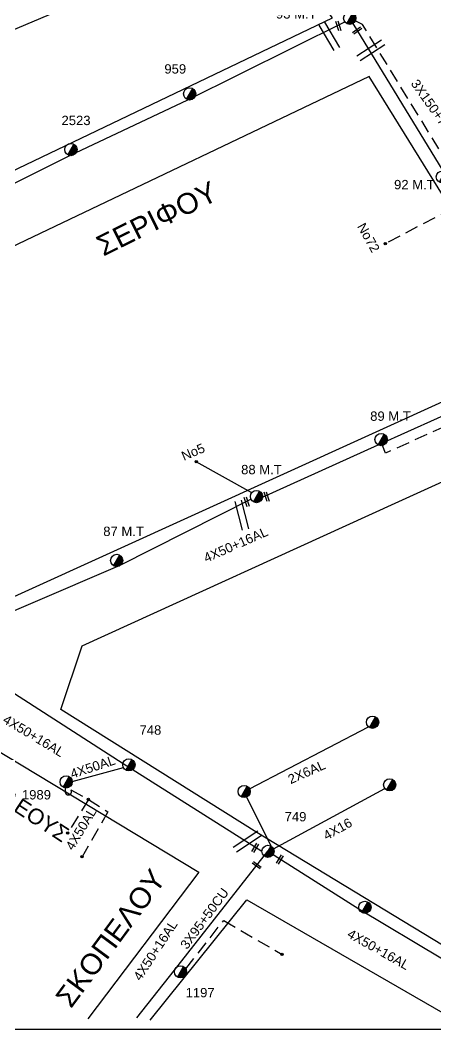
# Model space of a CAD drawing. Header units: millimetres. Extents: x 839 to 3144, y 747 to 1790.
# Drawn here: x 977.7 to 1057.7, y 763.7 to 958.1 of the extents above; entities that cross this region are included whole.
import ezdxf
from ezdxf.enums import TextEntityAlignment as Align

# ---------------------------------------------------------------- set-up
doc = ezdxf.new("R2010")
doc.units = ezdxf.units.MM
doc.linetypes.add('DASHED', pattern=[19.05, 12.7, -6.35])
for name, color, linetype in [('Γέφυρες Εναερίου Δικτύου', 7, 'DASHED'), ('Γυμνά εναέρια ΧΤ (3Φ)   4x50AL', 7, 'Continuous'), ('Γυμνά εναέρια ΧΤ και ΦΟΠ (3Φ)   4x50+16AL', 7, 'Continuous'), ('Εναέρια παροχή ΧΤ 4x16', 7, 'SYN_LINE'), ('Επιγραφές - Σχήματα', 7, 'Continuous'), ('Καλώδια ΧΤ   2x6AL', 7, 'DASHED'), ('Καλώδια ΧΤ   3x150+70AL', 7, 'DASHED'), ('Καλώδια ΧΤ   3x95+50CU', 7, 'DASHED'), ('Καλώδια ΧΤ   4x50AL', 7, 'DASHED'), ('Μηχανική τομή', 7, 'Continuous'), ('Στύλος ΦΜ', 7, 'Continuous'), ('Στύλος ΦΜ @ 1', 7, 'Continuous'), ('Συνδέσεις', 7, 'Continuous'), ('Τομή', 7, 'Continuous'), ('Υπόβαθρο ΔΕΗ', 7, 'Continuous'), ('Υπόγεια Καλώδια Δικτύου ΧΤ   .10', 7, 'DASHED')]:
    doc.layers.add(name, color=color, linetype=linetype)
doc.styles.get("Standard").update_dxf_attribs({"font": 'ARIAL.TTF'})
doc.linetypes.add('SYN_LINE', pattern='A,0.5,-0.0001,["/\\/\\/\\/",Standard,S=0.1,R=0,X=0,Y=-0.05],-0.25', length=0.7501)

# ---------------------------------------------------------------- blocks, each defined once
blk = doc.blocks.new('ΥΠΑΡΧΩΝ ΤΣΙΜΕΝΤΕΝΙΟΣ ΣΤΥΛΟΣ')
at = {"layer": 'Στύλος ΦΜ'}
blk.add_hatch(color=7, dxfattribs=at).paths.add_polyline_path([(-1.29, -2.28, 0.574793), (2.62, 0, 0.268822), (1.3, 2.27)])
at = {"layer": 'Στύλος ΦΜ', "color": 7}
blk.add_line((-1.29, -2.28), (1.3, 2.27), dxfattribs=at)
blk.add_circle((0, 0), 2.62, dxfattribs=at)
at = {"layer": 'Στύλος ΦΜ', "flags": 4}
for tag, p in [('ΑΡΙΘΜΟΣ', (-4.68, 8.05)), ('ΤΥΠΟΣ', (-4.91, 3.03))]:
    blk.add_attdef(tag, p, '', height=4, dxfattribs=at)
blk = doc.blocks.new('ΤΟΜΗ')
at = {"layer": 'Τομή', "ltscale": 40}
for p, q in [((-5.68, 0), (5.68, 0)), ((5.68, -2.33), (-5.68, -2.33))]:
    blk.add_line(p, q, dxfattribs=at)
blk = doc.blocks.new('ΜΗΧΑΝΙΚΗ ΤΟΜΗ')
at = {"layer": 'Μηχανική τομή', "ltscale": 40}
for p, q in [((-1.89, 0.78), (1.89, 0.78)), ((1.89, 0), (-1.89, 0))]:
    blk.add_line(p, q, dxfattribs=at)
blk = doc.blocks.new('A$C3F94617C')
at = {"layer": 'Μηχανική τομή', "xscale": 0.5, "yscale": 0.5, "zscale": 0.5}
blk.add_blockref('ΜΗΧΑΝΙΚΗ ΤΟΜΗ', (0.95, 0), dxfattribs=at)
blk = doc.blocks.new('_ΣΥΝΔΕΣΗ')
at = {"layer": 'Συνδέσεις', "linetype": 'SYN_LINE', "ltscale": 40}
blk.add_hatch(color=256, dxfattribs=at).paths.add_polyline_path([(0.5, -0.01, 1), (-0.5, -0.01, 1)])
at = {"layer": 'Συνδέσεις'}
blk.add_circle((0, -0.01), 0.5, dxfattribs=at)

msp = doc.modelspace()

# ---------------------------------------------------------------- linework, layer by layer
at = {"layer": 'Γέφυρες Εναερίου Δικτύου', "color": 173, "ltscale": 0.2}
msp.add_lwpolyline([(1064.32, 923.52), (1048.02, 915.04)], dxfattribs=at)
at = {"layer": 'Γέφυρες Εναερίου Δικτύου', "color": 151, "linetype": 'SYN_LINE', "ltscale": 15}
msp.add_lwpolyline([(1022.31, 867.05), (1011.64, 873.01)], dxfattribs=at)
at = {"layer": 'Γυμνά εναέρια ΧΤ (3Φ)   4x50AL', "color": 1, "ltscale": 0.2}
msp.add_lwpolyline([(987.77, 811.46), (997.61, 814.16)], dxfattribs=at)
at = {"layer": 'Γυμνά εναέρια ΧΤ και ΦΟΠ (3Φ)   4x50+16AL', "color": 2, "ltscale": 0.2}
msp.add_lwpolyline([(886.99, 883.94), (914.71, 896.83), (939.33, 908.55), (964.2, 920.52), (987.29, 931.98), (1009.99, 942.75), (1040.21, 957.76)], dxfattribs=at)
at = {"layer": 'Γυμνά εναέρια ΧΤ και ΦΟΠ (3Φ)   4x50+16AL', "color": 133, "ltscale": 0.2}
msp.add_lwpolyline([(1041.79, 957.44), (1059.08, 929.04), (1070.59, 910.4), (1081.19, 893.47)], dxfattribs=at)
at = {"layer": 'Γυμνά εναέρια ΧΤ και ΦΟΠ (3Φ)   4x50+16AL', "color": 151, "ltscale": 0.2}
msp.add_lwpolyline([(1024.41, 866.19), (1046.63, 876.27), (1080.91, 891.69)], dxfattribs=at)
at = {"layer": 'Γυμνά εναέρια ΧΤ και ΦΟΠ (3Φ)   4x50+16AL', "color": 6, "ltscale": 0.2}
msp.add_lwpolyline([(1022.19, 865.8), (996.94, 853.04), (996.94, 853.04), (962.47, 838.27)], dxfattribs=at)
at = {"layer": 'Γυμνά εναέρια ΧΤ και ΦΟΠ (3Φ)   4x50+16AL', "color": 1, "ltscale": 0.2}
msp.add_lwpolyline([(962.12, 837.7), (997.53, 814.96), (1024.26, 798.05)], dxfattribs=at)
at = {"layer": 'Γυμνά εναέρια ΧΤ και ΦΟΠ (3Φ)   4x50+16AL', "color": 173, "ltscale": 0.2}
msp.add_lwpolyline([(1000.21, 765.93), (1007.47, 775.14), (1025.44, 798.02), (1042.95, 786.98), (1059.03, 777.33), (1076.81, 766.42), (1081.86, 763.65)], dxfattribs=at)
at = {"layer": 'Εναέρια παροχή ΧΤ 4x16', "color": 173, "linetype": 'Continuous', "ltscale": 0.2}
msp.add_lwpolyline([(1026.51, 798.52), (1047.93, 810.09)], dxfattribs=at)
at = {"layer": 'Επιγραφές - Σχήματα'}
msp.add_lwpolyline([(875.79, 1777.39), (2904.25, 1777.39), (2904.25, 763.69), (875.79, 763.69)], close=True, dxfattribs=at)
at = {"layer": 'Καλώδια ΧΤ   2x6AL', "color": 1, "linetype": 'SYN_LINE', "ltscale": 20}
msp.add_lwpolyline([(1021.91, 810.08), (1044.8, 821.99)], dxfattribs=at)
at = {"layer": 'Καλώδια ΧΤ   2x6AL', "color": 1, "linetype": 'SYN_LINE', "ltscale": 10}
msp.add_lwpolyline([(1026.02, 799.04), (1021.39, 808.48)], dxfattribs=at)
at = {"layer": 'Καλώδια ΧΤ   3x150+70AL', "color": 173, "ltscale": 0.2}
msp.add_lwpolyline([(1108.93, 895.68, 0.663644), (1095.66, 890.53), (1087.28, 886.45), (1074.29, 907.63), (1064.32, 923.52), (1043.62, 957.26), (1042.25, 957.96)], format="xyb", dxfattribs=at)
at = {"layer": 'Καλώδια ΧΤ   3x95+50CU', "color": 173, "ltscale": 0.2}
msp.add_lwpolyline([(1009.63, 775.38), (1016.91, 784.72), (1028.16, 778.16)], dxfattribs=at)
at = {"layer": 'Καλώδια ΧΤ   4x50AL', "color": 1, "ltscale": 0.2}
msp.add_lwpolyline([(986.41, 810.22), (986.4, 809.5, 1.390084), (987.51, 809.85), (990.87, 808.02), (986.91, 801.5)], format="xyb", dxfattribs=at)
msp.add_lwpolyline([(990.87, 808.02), (994.62, 805.63), (989.67, 796.96)], dxfattribs=at)
at = {"layer": 'Υπόβαθρο ΔΕΗ'}
for points in [[(879.01, 890.04), (885.33, 885.52), (963.7, 923.04), (1037.83, 958.52), (1024.09, 976.38), (878.24, 914.73)], [(1083.7, 765.02), (1023.32, 801.63), (985.54, 825.35), (989.68, 837.57), (1049.9, 865.06), (1086.02, 881.51), (1117.78, 830.63), (1125.36, 816.57), (1151.38, 764.79)], [(913.33, 766.24), (956.31, 827.71), (1012.13, 793.99), (990.73, 765.75)], [(1002.77, 765.51), (1021.39, 788.69), (1062.89, 764.73)]]:
    msp.add_lwpolyline(points, dxfattribs=at)
msp.add_lwpolyline([(912.53, 884.07), (908.96, 871.73), (961.55, 840.26), (1078.27, 893.35), (1044.9, 947.24)], close=True, dxfattribs=at)
at = {"layer": 'Υπόγεια Καλώδια Δικτύου ΧΤ   .10', "color": 151, "ltscale": 0.2}
msp.add_lwpolyline([(1106.42, 894.37, 0.949844), (1100.01, 889.42), (1085.01, 882.2), (1080.29, 889.28), (1048.06, 874.69), (1047.47, 876.15)], format="xyb", dxfattribs=at)

# ---------------------------------------------------------------- block references
at = {"layer": 'Επιγραφές - Σχήματα', "ltscale": 0.2}
for p, rotation in [((1039.44, 956.1), 107.7430647475482), ((1041.95, 955.34), 35.49586318640601), ((1025.68, 865.47), 107.7430647475482), ((1021.83, 864.49), 107.7430647475482), ((1023.31, 799.61), 239.2047838755375), ((1028.02, 797.36), 239.2047838755375), ((1024.15, 794.94), 142.9476906606399)]:
    msp.add_blockref('A$C3F94617C', p, dxfattribs=dict(at, rotation=rotation))
at = {"layer": 'Στύλος ΦΜ @ 1', "ltscale": 40}
ref = msp.add_blockref('ΥΠΑΡΧΩΝ ΤΣΙΜΕΝΤΕΝΙΟΣ ΣΤΥΛΟΣ', (1041.17, 958.44), dxfattribs=dict(at, xscale=0.4499999999998181, yscale=0.4499999999998181, zscale=0.4499999999998181))
ref.add_attrib('ΤΥΠΟΣ', '93 M.T', (1026.97, 958.37), dxfattribs={"layer": 'Στύλος ΦΜ', "height": 1.8, "flags": 4})
ref = msp.add_blockref('ΥΠΑΡΧΩΝ ΤΣΙΜΕΝΤΕΝΙΟΣ ΣΤΥΛΟΣ', (1010.36, 943.87), dxfattribs=dict(at, xscale=0.4499999999998181, yscale=0.4499999999998181, zscale=0.4499999999998181))
ref.add_attrib('ΤΥΠΟΣ', '959', (1005.49, 947.78), dxfattribs={"layer": 'Στύλος ΦΜ', "height": 1.8, "flags": 4})
ref = msp.add_blockref('ΥΠΑΡΧΩΝ ΤΣΙΜΕΝΤΕΝΙΟΣ ΣΤΥΛΟΣ', (987.5, 933.14), dxfattribs=dict(at, xscale=0.4499999999998181, yscale=0.4499999999998181, zscale=0.4499999999998181))
ref.add_attrib('ΤΥΠΟΣ', '2523', (985.69, 937.86), dxfattribs={"layer": 'Στύλος ΦΜ', "height": 1.8, "flags": 4})
ref = msp.add_blockref('ΥΠΑΡΧΩΝ ΤΣΙΜΕΝΤΕΝΙΟΣ ΣΤΥΛΟΣ', (1059.01, 927.87), dxfattribs=dict(at, xscale=0.4499999999998181, yscale=0.4499999999998181, zscale=0.4499999999998181))
ref.add_attrib('ΤΥΠΟΣ', '92 M.T', (1049.71, 925.5), dxfattribs={"layer": 'Στύλος ΦΜ', "height": 1.8, "flags": 4})
ref = msp.add_blockref('ΥΠΑΡΧΩΝ ΤΣΙΜΕΝΤΕΝΙΟΣ ΣΤΥΛΟΣ', (1047.21, 877.3), dxfattribs=dict(at, xscale=0.4499999999998181, yscale=0.4499999999998181, zscale=0.4499999999998181))
ref.add_attrib('ΤΥΠΟΣ', '89 M.T', (1045.11, 880.92), dxfattribs={"layer": 'Στύλος ΦΜ', "height": 1.8, "flags": 4})
ref = msp.add_blockref('ΥΠΑΡΧΩΝ ΤΣΙΜΕΝΤΕΝΙΟΣ ΣΤΥΛΟΣ', (1023.24, 866.33), dxfattribs=dict(at, xscale=0.4499999999998181, yscale=0.4499999999998181, zscale=0.4499999999998181))
ref.add_attrib('ΤΥΠΟΣ', '88 M.T', (1020.27, 870.63), dxfattribs={"layer": 'Στύλος ΦΜ', "height": 1.8, "flags": 4})
ref = msp.add_blockref('ΥΠΑΡΧΩΝ ΤΣΙΜΕΝΤΕΝΙΟΣ ΣΤΥΛΟΣ', (996.31, 854.04), dxfattribs=dict(at, xscale=0.4499999999998181, yscale=0.4499999999998181, zscale=0.4499999999998181))
ref.add_attrib('ΤΥΠΟΣ', '87 M.T', (993.73, 858.74), dxfattribs={"layer": 'Στύλος ΦΜ', "height": 1.8, "flags": 4})
at = {"layer": 'Στύλος ΦΜ @ 1', "ltscale": 40, "xscale": 0.4499999999998181, "yscale": 0.4499999999998181, "zscale": 0.4499999999998181}
for p in [(1045.57, 822.88), (1020.86, 809.54), (1048.86, 810.82), (1044.1, 787.24)]:
    msp.add_blockref('ΥΠΑΡΧΩΝ ΤΣΙΜΕΝΤΕΝΙΟΣ ΣΤΥΛΟΣ', p, dxfattribs=at)
at = {"layer": 'Στύλος ΦΜ @ 1', "ltscale": 40}
ref = msp.add_blockref('ΥΠΑΡΧΩΝ ΤΣΙΜΕΝΤΕΝΙΟΣ ΣΤΥΛΟΣ', (998.67, 814.67), dxfattribs=dict(at, xscale=0.4499999999998181, yscale=0.4499999999998181, zscale=0.4499999999998181))
ref.add_attrib('ΤΥΠΟΣ', '748', (1000.71, 820.48), dxfattribs={"layer": 'Στύλος ΦΜ', "height": 1.8, "flags": 4})
ref = msp.add_blockref('ΥΠΑΡΧΩΝ ΤΣΙΜΕΝΤΕΝΙΟΣ ΣΤΥΛΟΣ', (986.59, 811.38), dxfattribs=dict(at, xscale=0.4499999999998181, yscale=0.4499999999998181, zscale=0.4499999999998181))
ref.add_attrib('ΤΥΠΟΣ', '1989', (978.07, 808.01), dxfattribs={"layer": 'Στύλος ΦΜ', "height": 1.8, "flags": 4})
ref = msp.add_blockref('ΥΠΑΡΧΩΝ ΤΣΙΜΕΝΤΕΝΙΟΣ ΣΤΥΛΟΣ', (1025.44, 798.02), dxfattribs=dict(at, xscale=0.4499999999998181, yscale=0.4499999999998181, zscale=0.4499999999998181))
ref.add_attrib('ΤΥΠΟΣ', '749', (1028.64, 803.79), dxfattribs={"layer": 'Στύλος ΦΜ', "height": 1.8, "flags": 4})
ref = msp.add_blockref('ΥΠΑΡΧΩΝ ΤΣΙΜΕΝΤΕΝΙΟΣ ΣΤΥΛΟΣ', (1008.6, 774.81), dxfattribs=dict(at, xscale=0.4499999999998181, yscale=0.4499999999998181, zscale=0.4499999999998181))
ref.add_attrib('ΤΥΠΟΣ', '1197', (1009.58, 769.91), dxfattribs={"layer": 'Στύλος ΦΜ', "height": 1.8, "flags": 4})
at = {"layer": 'Συνδέσεις', "xscale": 0.4500000000000455, "yscale": 0.4500000000000455, "zscale": 0.4500000000000455}
for p in [(1048.02, 915.05), (1011.62, 873.04), (990.86, 808.04), (986.9, 801.53), (989.66, 796.99), (1028.15, 778.18)]:
    msp.add_blockref('_ΣΥΝΔΕΣΗ', p, dxfattribs=at)
at = {"layer": 'Τομή'}
for p, xscale, yscale, zscale, rotation in [((1037.75, 955.26), 0.4999999999999037, 0.4999999999999037, 0.4999999999999037, 300.4029122663448), ((1044.92, 952.75), 0.4999999999998267, 0.4999999999998267, 0.4999999999998267, 32.97870459787163), ((1019.84, 862.62), 0.4999999999999335, 0.4999999999999335, 0.4999999999999335, 104.049025179007), ((1021.76, 799.42), 0.4999999999999558, 0.4999999999999558, 0.4999999999999558, 213.6649680334875)]:
    msp.add_blockref('ΤΟΜΗ', p, dxfattribs=dict(at, xscale=xscale, yscale=yscale, zscale=zscale, rotation=rotation))

# ---------------------------------------------------------------- texts
at = {"layer": 'Γυμνά εναέρια ΧΤ (3Φ)   4x50AL', "linetype": 'SYN_LINE', "ltscale": 20}
msp.add_text('4X50AL', height=1.8, rotation=18.4186, dxfattribs=at).set_placement((991.7, 814.27), align=Align.MIDDLE)
at = {"layer": 'Γυμνά εναέρια ΧΤ και ΦΟΠ (3Φ)   4x50+16AL', "linetype": 'SYN_LINE', "ltscale": 20}
for rotation, p in [(23.7985, (1019.23, 857.07)), (328.9786, (980.35, 820.27)), (56.8394, (1003.76, 778.96)), (330.6077, (1046.71, 779.14))]:
    msp.add_text('4X50+16AL', height=1.8, rotation=rotation, dxfattribs=at).set_placement(p, align=Align.MIDDLE)
at = {"layer": 'Εναέρια παροχή ΧΤ 4x16', "linetype": 'SYN_LINE', "ltscale": 20}
msp.add_text('4X16', height=1.8, rotation=29.3345, dxfattribs=at).set_placement((1038.84, 802.33), align=Align.MIDDLE)
at = {"layer": 'Επιγραφές - Σχήματα', "ltscale": 0.2, "attachment_point": 1}
for s, insert, char_height, width, rotation in [('ΣΕΡΙΦΟΥ', (991.95, 916.1), 4, 19.6719, 26.3943), ('Νο72', (1044.11, 919.25), 1.8, 20.6794, 299.3095), ('Νο5', (1008.55, 874.84), 1.8, 20.6794, 23.2675), ('ΘΕΜΙΣΤΟΚΛΕΟΥΣ', (957.22, 821.95), 3, 19.6719, 326.7801), ('ΣΚΟΠΕΛΟΥ', (984.29, 770), 4, 19.6719, 53.5081)]:
    msp.add_mtext(s, dxfattribs=dict(at, insert=insert, char_height=char_height, width=width, rotation=rotation))
at = {"layer": 'Καλώδια ΧΤ   2x6AL', "linetype": 'SYN_LINE', "ltscale": 20}
msp.add_text('2X6AL', height=1.8, rotation=24.0239, dxfattribs=at).set_placement((1032.87, 813.29), align=Align.MIDDLE)
at = {"layer": 'Καλώδια ΧΤ   3x150+70AL', "linetype": 'SYN_LINE', "ltscale": 20}
msp.add_text('3X150+70AL', height=1.8, rotation=305.3369, dxfattribs=at).set_placement((1057.8, 940.42), align=Align.MIDDLE)
at = {"layer": 'Καλώδια ΧΤ   3x95+50CU', "linetype": 'SYN_LINE', "ltscale": 20}
msp.add_text('3X95+50CU', height=1.8, rotation=53.7201, dxfattribs=at).set_placement((1013.21, 785.09), align=Align.MIDDLE)
at = {"layer": 'Καλώδια ΧΤ   4x50AL', "linetype": 'SYN_LINE', "ltscale": 20}
msp.add_text('4X50AL', height=1.8, rotation=58.8785, dxfattribs=at).set_placement((989.44, 802.36), align=Align.MIDDLE)

doc.saveas('drawing.dxf')
